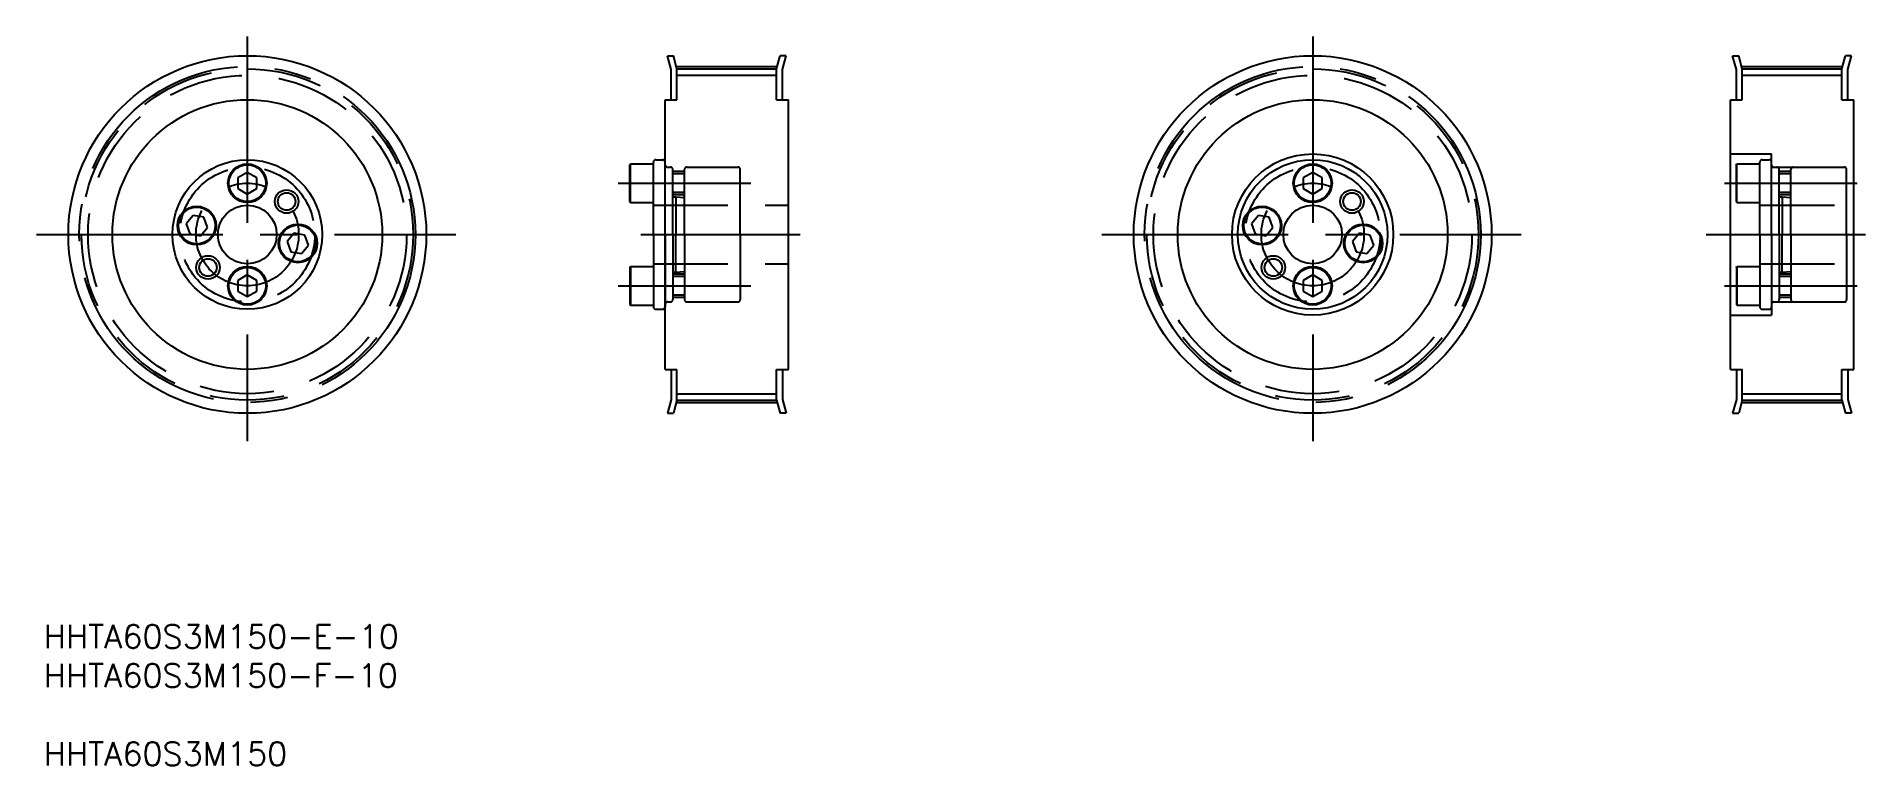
# Model space of a CAD drawing. Extents: x 14 to 326, y 12 to 136.
import ezdxf

# ---------------------------------------------------------------- set-up
doc = ezdxf.new("R2010")
doc.units = 0
doc.header["$PDMODE"] = 1
doc.linetypes.add('CENTER', pattern=[50.8, 31.75, -6.35, 6.35, -6.35])
doc.linetypes.add('DASHED', pattern=[19.05, 12.7, -6.35])
doc.layers.get('0').update_dxf_attribs({"linetype": 'CONTINUOUS'})
doc.layers.add('CENTER', color=1, linetype='CENTER')
doc.styles.add('MISUMI', font='txt.shx')

# ---------------------------------------------------------------- blocks, each defined once
blk = doc.blocks.new('*U5')
at = {"color": 7, "linetype": 'CONTINUOUS', "style": 'MISUMI'}
for s, p in [('HHTA60S3M150-E-10', (15.05, 31.56)), ('HHTA60S3M150-F-10', (15.05, 24.9)), ('HHTA60S3M150', (15.05, 11.56))]:
    blk.add_text(s, height=4, dxfattribs=at).set_placement(p)

msp = doc.modelspace()

# ---------------------------------------------------------------- linework, layer by layer
at = {"color": 7, "linetype": 'CONTINUOUS'}
for p, q in [((121.33, 132.64), (122.36, 132.64)), ((121.96, 130.28), (121.33, 132.64)), ((122.96, 130.41), (122.36, 132.64)), ((139.96, 130.41), (140.56, 132.64)), ((141.59, 132.64), (140.56, 132.64)), ((140.96, 130.28), (141.59, 132.64)), ((302.93, 132.64), (303.97, 132.64)), ((303.57, 130.28), (302.93, 132.64)), ((304.57, 130.41), (303.97, 132.64)), ((321.57, 130.41), (322.17, 132.64)), ((323.2, 132.64), (322.17, 132.64)), ((322.57, 130.28), (323.2, 132.64)), ((121.96, 125.14), (121.96, 130.28)), ((122.96, 130.41), (139.96, 130.41)), ((122.96, 125.14), (122.96, 130.41)), ((139.96, 125.14), (139.96, 130.41)), ((140.96, 125.14), (140.96, 130.28)), ((303.57, 125.14), (303.57, 130.28)), ((304.57, 130.41), (321.57, 130.41)), ((304.57, 125.14), (304.57, 130.41)), ((321.57, 125.14), (321.57, 130.41)), ((322.57, 125.14), (322.57, 130.28)), ((120.96, 79.14), (120.96, 125.14)), ((120.96, 125.14), (122.96, 125.14)), ((139.96, 125.14), (141.96, 125.14)), ((141.96, 79.14), (141.96, 125.14)), ((302.57, 79.14), (302.57, 125.14)), ((302.57, 125.14), (304.57, 125.14)), ((321.57, 125.14), (323.57, 125.14)), ((323.57, 79.14), (323.57, 125.14)), ((49.73, 112.74), (48.13, 111.82)), ((51.33, 111.82), (49.73, 112.74)), ((114.96, 114.03), (115.05, 114.19)), ((114.96, 107.76), (114.96, 114.03)), ((115.05, 107.59), (115.05, 114.19)), ((115.05, 114.19), (118.96, 114.19)), ((118.96, 102.14), (118.96, 114.49)), ((118.96, 107.59), (118.96, 114.19)), ((118.96, 108.89), (118.96, 112.89)), ((119.36, 114.89), (120.56, 114.89)), ((120.96, 102.14), (120.96, 114.49)), ((231.34, 112.74), (229.74, 111.82)), ((232.94, 111.82), (231.34, 112.74)), ((48.13, 111.82), (48.13, 109.97)), ((48.13, 109.97), (49.73, 109.05)), ((49.73, 109.05), (51.33, 109.97)), ((51.33, 109.97), (51.33, 111.82)), ((229.74, 111.82), (229.74, 109.97)), ((229.74, 109.97), (231.34, 109.05)), ((231.34, 109.05), (232.94, 109.97)), ((232.94, 109.97), (232.94, 111.82)), ((114.96, 107.76), (115.05, 107.59)), ((115.05, 107.59), (118.96, 107.59)), ((118.96, 108.32), (118.96, 108.32)), ((40.48, 105.4), (39.29, 103.98)), ((39.29, 103.98), (39.92, 102.25)), ((42.3, 105.08), (40.48, 105.4)), ((41.74, 101.93), (42.93, 103.34)), ((42.93, 103.34), (42.3, 105.08)), ((118.96, 105.23), (118.96, 105.23)), ((222.09, 105.4), (220.9, 103.98)), ((220.9, 103.98), (221.53, 102.25)), ((223.91, 105.08), (222.09, 105.4)), ((223.35, 101.93), (224.54, 103.34)), ((224.54, 103.34), (223.91, 105.08)), ((39.92, 102.25), (41.74, 101.93)), ((57.71, 102.36), (56.53, 100.95)), ((56.53, 100.95), (57.16, 99.21)), ((59.53, 102.04), (57.71, 102.36)), ((58.98, 98.89), (60.16, 100.3)), ((60.16, 100.3), (59.53, 102.04)), ((118.96, 102.14), (118.96, 89.79)), ((120.96, 102.14), (120.96, 89.79)), ((221.53, 102.25), (223.35, 101.93)), ((239.32, 102.36), (238.13, 100.95)), ((238.13, 100.95), (238.77, 99.21)), ((241.14, 102.04), (239.32, 102.36)), ((240.58, 98.89), (241.77, 100.3)), ((241.77, 100.3), (241.14, 102.04)), ((57.16, 99.21), (58.98, 98.89)), ((114.96, 96.53), (115.05, 96.69)), ((115.05, 96.69), (118.96, 96.69)), ((115.05, 96.69), (115.05, 90.09)), ((118.96, 96.69), (118.96, 90.09)), ((238.77, 99.21), (240.58, 98.89)), ((49.73, 95.24), (48.13, 94.32)), ((48.13, 94.32), (48.13, 92.47)), ((51.33, 94.32), (49.73, 95.24)), ((51.33, 92.47), (51.33, 94.32)), ((114.96, 96.53), (114.96, 90.26)), ((118.96, 95.39), (118.96, 91.39)), ((231.34, 95.24), (229.74, 94.32)), ((229.74, 94.32), (229.74, 92.47)), ((232.94, 94.32), (231.34, 95.24)), ((232.94, 92.47), (232.94, 94.32)), ((48.13, 92.47), (49.73, 91.55)), ((49.73, 91.55), (51.33, 92.47)), ((229.74, 92.47), (231.34, 91.55)), ((231.34, 91.55), (232.94, 92.47)), ((114.96, 90.26), (115.05, 90.09)), ((115.05, 90.09), (118.96, 90.09)), ((119.36, 89.39), (120.56, 89.39)), ((120.96, 79.14), (122.96, 79.14)), ((121.96, 79.14), (121.96, 74.01)), ((122.96, 73.88), (122.96, 79.14)), ((139.96, 73.88), (139.96, 79.14)), ((139.96, 79.14), (141.96, 79.14)), ((140.96, 79.14), (140.96, 74.01)), ((302.57, 79.14), (304.57, 79.14)), ((303.57, 79.14), (303.57, 74.01)), ((304.57, 73.88), (304.57, 79.14)), ((321.57, 73.88), (321.57, 79.14)), ((321.57, 79.14), (323.57, 79.14)), ((322.57, 79.14), (322.57, 74.01)), ((121.96, 74.01), (121.33, 71.64)), ((122.96, 73.88), (122.36, 71.64)), ((122.96, 73.88), (139.96, 73.88)), ((139.96, 73.88), (140.56, 71.64)), ((140.96, 74.01), (141.59, 71.64)), ((303.57, 74.01), (302.93, 71.64)), ((304.57, 73.88), (303.97, 71.64)), ((304.57, 73.88), (321.57, 73.88)), ((321.57, 73.88), (322.17, 71.64)), ((322.57, 74.01), (323.2, 71.64)), ((121.33, 71.64), (122.36, 71.64)), ((141.59, 71.64), (140.56, 71.64)), ((302.93, 71.64), (303.97, 71.64)), ((323.2, 71.64), (322.17, 71.64))]:
    msp.add_line(p, q, dxfattribs=at)
at = {"color": 3, "linetype": 'CONTINUOUS'}
for p, q in [((122.96, 129.3), (139.96, 129.3)), ((304.57, 129.3), (321.57, 129.3)), ((122.96, 74.99), (139.96, 74.99)), ((304.57, 74.99), (321.57, 74.99))]:
    msp.add_line(p, q, dxfattribs=at)
at = {"color": 3, "linetype": 'DASHED'}
for p, q in [((302.57, 115.89), (309.57, 115.89)), ((309.57, 113.64), (309.57, 115.89)), ((121.37, 113.64), (121.86, 113.64)), ((122.26, 102.14), (122.26, 113.24)), ((124.26, 112.89), (122.26, 112.89)), ((124.26, 112.49), (122.26, 112.49)), ((124.26, 102.14), (124.26, 113.24)), ((124.66, 113.64), (133.36, 113.64)), ((133.76, 102.14), (133.76, 113.24)), ((303.57, 114.03), (303.66, 114.19)), ((303.57, 107.76), (303.57, 114.03)), ((303.66, 107.59), (303.66, 114.19)), ((303.66, 114.19), (307.57, 114.19)), ((307.57, 102.14), (307.57, 114.49)), ((307.57, 107.59), (307.57, 114.19)), ((307.57, 108.89), (307.57, 112.89)), ((307.97, 114.89), (309.17, 114.89)), ((309.57, 102.14), (309.57, 114.49)), ((309.57, 113.64), (323.57, 113.64)), ((309.98, 113.64), (310.47, 113.64)), ((310.87, 102.14), (310.87, 113.24)), ((312.87, 112.89), (310.87, 112.89)), ((312.87, 112.49), (310.87, 112.49)), ((312.87, 102.14), (312.87, 113.24)), ((313.27, 113.64), (321.97, 113.64)), ((322.37, 102.14), (322.37, 113.24)), ((124.26, 109.29), (122.26, 109.29)), ((312.87, 109.29), (310.87, 109.29)), ((118.96, 107.14), (141.96, 107.14)), ((124.26, 108.89), (122.26, 108.89)), ((122.26, 108.59), (122.76, 108.59)), ((122.76, 108.59), (122.76, 102.14)), ((122.76, 108.59), (124.26, 108.44)), ((303.57, 107.76), (303.66, 107.59)), ((303.66, 107.59), (307.57, 107.59)), ((307.57, 108.32), (307.57, 108.32)), ((307.57, 107.14), (322.37, 107.14)), ((312.87, 108.89), (310.87, 108.89)), ((310.87, 108.59), (311.37, 108.59)), ((311.37, 108.59), (311.37, 102.14)), ((311.37, 108.59), (312.87, 108.44)), ((307.57, 105.23), (307.57, 105.23)), ((122.26, 102.14), (122.26, 91.04)), ((122.76, 95.69), (122.76, 102.14)), ((124.26, 102.14), (124.26, 91.04)), ((133.76, 102.14), (133.76, 91.04)), ((307.57, 102.14), (307.57, 89.79)), ((309.57, 102.14), (309.57, 89.79)), ((310.87, 102.14), (310.87, 91.04)), ((311.37, 95.69), (311.37, 102.14)), ((312.87, 102.14), (312.87, 91.04)), ((322.37, 102.14), (322.37, 91.04)), ((118.96, 97.14), (141.96, 97.14)), ((303.57, 96.53), (303.66, 96.69)), ((303.66, 96.69), (307.57, 96.69)), ((303.66, 96.69), (303.66, 90.09)), ((307.57, 97.14), (322.37, 97.14)), ((307.57, 96.69), (307.57, 90.09)), ((122.26, 95.69), (122.76, 95.69)), ((124.26, 95.39), (122.26, 95.39)), ((124.26, 94.99), (122.26, 94.99)), ((122.76, 95.69), (124.26, 95.84)), ((303.57, 96.53), (303.57, 90.26)), ((307.57, 95.39), (307.57, 91.39)), ((310.87, 95.69), (311.37, 95.69)), ((312.87, 95.39), (310.87, 95.39)), ((312.87, 94.99), (310.87, 94.99)), ((311.37, 95.69), (312.87, 95.84)), ((121.37, 90.64), (121.86, 90.64)), ((124.26, 91.79), (122.26, 91.79)), ((124.26, 91.39), (122.26, 91.39)), ((124.66, 90.64), (133.36, 90.64)), ((309.57, 90.64), (309.57, 88.39)), ((309.57, 90.64), (323.57, 90.64)), ((309.98, 90.64), (310.47, 90.64)), ((312.87, 91.79), (310.87, 91.79)), ((312.87, 91.39), (310.87, 91.39)), ((313.27, 90.64), (321.97, 90.64)), ((302.57, 88.39), (309.57, 88.39)), ((303.57, 90.26), (303.66, 90.09)), ((303.66, 90.09), (307.57, 90.09)), ((307.97, 89.39), (309.17, 89.39))]:
    msp.add_line(p, q, dxfattribs=at)
at = {"color": 7, "linetype": 'CONTINUOUS'}
for centre, radius in [((49.73, 102.14), 30.5), ((231.34, 102.14), 30.5), ((49.73, 102.14), 23), ((231.34, 102.14), 23), ((231.34, 102.14), 13.75), ((49.73, 102.14), 12.75), ((49.73, 110.89), 3.3), ((49.73, 110.89), 3.14), ((231.34, 102.14), 12.75), ((231.34, 110.89), 3.3), ((231.34, 110.89), 3.14), ((56.43, 107.77), 1.5), ((238.04, 107.77), 2), ((238.04, 107.77), 1.5), ((49.73, 102.14), 5), ((222.72, 103.66), 3.3), ((222.72, 103.66), 3.14), ((231.34, 102.14), 5), ((58.35, 100.63), 3.3), ((58.35, 100.63), 3.14), ((239.95, 100.63), 3.3), ((239.95, 100.63), 3.14), ((43.03, 96.52), 1.5), ((49.73, 93.39), 3.3), ((224.63, 96.52), 2), ((224.63, 96.52), 1.5), ((231.34, 93.39), 3.3), ((49.73, 93.39), 3.14), ((231.34, 93.39), 3.14)]:
    msp.add_circle(centre, radius, dxfattribs=at)
at = {"color": 3, "linetype": 'DASHED'}
for centre, radius in [((49.73, 102.14), 28.26), ((49.73, 102.14), 27.15), ((231.34, 102.14), 28.26), ((231.34, 102.14), 27.15), ((49.73, 102.14), 11.5), ((231.34, 102.14), 11.5)]:
    msp.add_circle(centre, radius, dxfattribs=at)
at = {"color": 3}
for centre in [(56.43, 107.77), (43.03, 96.52)]:
    msp.add_circle(centre, 2, dxfattribs=at)
at = {"color": 7}
for radius in [3.3, 3.14]:
    msp.add_circle((41.11, 103.66), radius, dxfattribs=at)
at = {"color": 7, "linetype": 'CONTINUOUS'}
for centre, start, end in [((119.36, 114.49), 90, 180), ((120.56, 114.49), 0, 90), ((119.36, 89.79), 180, 270), ((120.56, 89.79), 270, 0)]:
    msp.add_arc(centre, 0.4, start, end, dxfattribs=at)
at = {"color": 3, "linetype": 'DASHED'}
for centre, radius, start, end in [((121.37, 114.05), 0.41, 180, 270), ((121.86, 113.24), 0.4, 0, 90), ((124.66, 113.24), 0.4, 90, 180), ((133.36, 113.24), 0.4, 0, 90), ((307.97, 114.49), 0.4, 90, 180), ((309.17, 114.49), 0.4, 0, 90), ((309.98, 114.05), 0.41, 180, 270), ((310.47, 113.24), 0.4, 0, 90), ((313.27, 113.24), 0.4, 90, 180), ((321.97, 113.24), 0.4, 0, 90), ((121.37, 90.23), 0.41, 90, 180), ((121.86, 91.04), 0.4, 270, 0), ((124.66, 91.04), 0.4, 180, 270), ((133.36, 91.04), 0.4, 270, 0), ((309.98, 90.23), 0.41, 90, 180), ((310.47, 91.04), 0.4, 270, 0), ((313.27, 91.04), 0.4, 180, 270), ((321.97, 91.04), 0.4, 270, 0), ((307.97, 89.79), 0.4, 180, 270), ((309.17, 89.79), 0.4, 270, 0)]:
    msp.add_arc(centre, radius, start, end, dxfattribs=at)
at = {"color": 7, "linetype": 'CONTINUOUS'}
for p in [(199.34, 126.85), (197.34, 124.35), (200.64, 121.65), (201.14, 121.65), (200.64, 113.05), (201.14, 113.05), (197.34, 110.35), (197.34, 106.6), (199.34, 107.85)]:
    msp.add_point(p, dxfattribs=at)
at = {"layer": 'CENTER', "color": 1, "linetype": 'CENTER'}
for p, q in [((49.73, 135.91), (49.73, 66.9)), ((231.34, 135.91), (231.34, 66.9)), ((122.96, 130.79), (139.96, 130.79)), ((304.57, 130.79), (321.57, 130.79)), ((112.96, 110.89), (135.56, 110.89)), ((301.57, 110.89), (324.17, 110.89)), ((13.8, 102.14), (85.29, 102.14)), ((116.8, 102.14), (143.96, 102.14)), ((195.41, 102.14), (266.9, 102.14)), ((298.41, 102.14), (325.57, 102.14)), ((112.96, 93.39), (135.56, 93.39)), ((301.57, 93.39), (324.17, 93.39)), ((122.96, 73.49), (139.96, 73.49)), ((304.57, 73.49), (321.57, 73.49))]:
    msp.add_line(p, q, dxfattribs=at)
for centre, radius in [((49.73, 102.14), 28.65), ((231.34, 102.14), 28.65), ((49.73, 102.14), 8.75), ((231.34, 102.14), 8.75)]:
    msp.add_circle(centre, radius, dxfattribs=at)

# ---------------------------------------------------------------- block references
at = {"color": 7, "linetype": 'CONTINUOUS'}
msp.add_blockref('*U5', (0, 0), dxfattribs=at)

doc.saveas('drawing.dxf')
